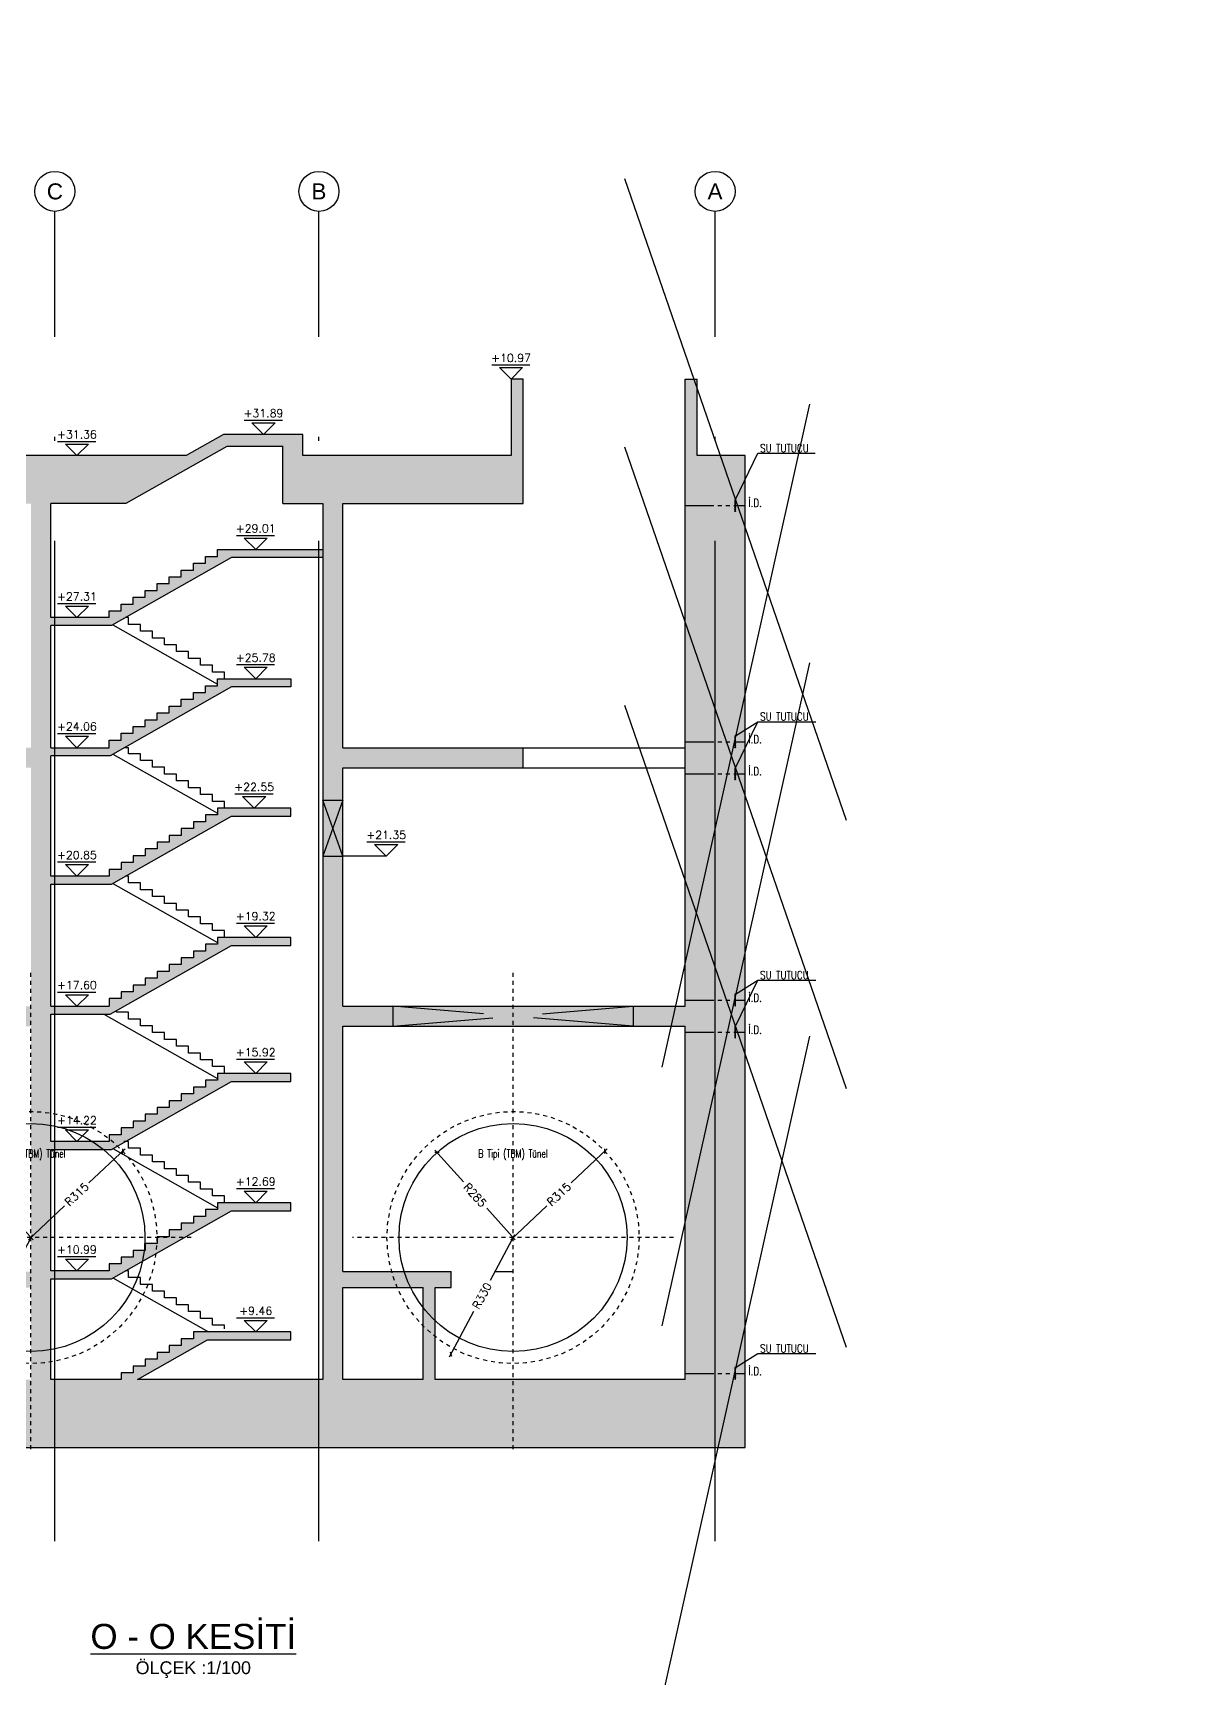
# Model space of a CAD drawing. Header units: millimetres. Extents: x 400382 to 401422, y 4543975 to 4544126.
# Drawn here: x 401392.89 to 401421.64, y 4544016.91 to 4544058.02 of the extents above; entities that cross this region are included whole.
import ezdxf
from ezdxf.enums import TextEntityAlignment as Align

# ---------------------------------------------------------------- set-up
doc = ezdxf.new("R2010")
doc.units = ezdxf.units.MM
for name, pattern in [('ACAD_ISO05W100', [33, 24, -3, 0, -3, 0, -3]), ('AKS', [3, 2.5, -0.25, 0, -0.25]), ('CIZGI', [0.4, 0.25, -0.15]), ('CONTINU', [0]), ('HIDDEN', [0.375, 0.25, -0.125])]:
    doc.linetypes.add(name, pattern=pattern)
for name, color, linetype in [('aks prota', 2, 'AKS'), ('caks prota', 4, 'Continuous'), ('görünüş prota', 4, 'Continuous'), ('iderzi_PROTA', 3, 'Continuous'), ('inşaat derzi prota', 11, 'Continuous'), ('kesik prota', 2, 'CIZGI'), ('kesit prota', 1, 'Continuous'), ('kesit tarama prota', 252, 'Continuous'), ('kot prota', 4, 'Continuous'), ('lkolon prota', 4, 'Continuous'), ('merdiven prota', 2, 'Continuous'), ('not prota', 2, 'Continuous'), ('not yazısı prota', 6, 'Continuous'), ('not çizgisi prota', 4, 'Continuous'), ('PRT-CST-rc_level', 6, 'Continuous'), ('PRT-CST-rc_levermark', 4, 'Continuous'), ('st_s_su tutucu', 2, 'Continuous'), ('st_s_ölçü', 4, 'Continuous'), ('t35 prota', 3, 'Continuous'), ('taks prota', 7, 'Continuous'), ('tplan prota', 7, 'Continuous')]:
    doc.layers.add(name, color=color, linetype=linetype)
doc.styles.add('Arial', font='Arial.ttf')
doc.styles.add('OLCU', font='romanstw.shx')
doc.styles.get("Standard").update_dxf_attribs({"font": 'Arial.ttf'})
doc.styles.add('TAKS', font='Arial Unicode.ttf')
doc.styles.add('TEXT250', font='romanstw.shx', dxfattribs={"width": 0.8, "height": 25})
doc.styles.add('TSIMPLEX', font='romanstw.shx')
doc.dimstyles.new('1-100', dxfattribs={"dimscale": 0.5, "dimtxt": 2, "dimasz": 7.5, "dimexe": 3, "dimexo": 5, "dimgap": 5, "dimtad": 3, "dimdec": 1, "dimlfac": 2, "dimzin": 9, "dimdsep": 46, "dimtxsty": 'Standard', "dimblk": 'OBLIQUE', "dimcen": 0.09, "dimclrd": 3, "dimclre": 3, "dimclrt": 1, "dimadec": 3, "dimazin": 0, "dimtfac": 1, "dimtdec": 1, "dimtofl": 0, "dimtmove": 0, "dimatfit": 3, "dimfxl": 4, "dimtolj": 1, "dimtzin": 0, "dimarcsym": 0})
doc.dimstyles.new('1-50', dxfattribs={"dimtxt": 10, "dimasz": 4, "dimexe": 4, "dimexo": 8, "dimgap": 4, "dimtad": 1, "dimdec": 1, "dimrnd": 0.05, "dimzin": 9, "dimdsep": 46, "dimtxsty": 'OLCU', "dimblk1": 'OBLIQUE', "dimblk2": 'OBLIQUE', "dimsah": 1, "dimcen": 2, "dimdle": 4, "dimclrd": 4, "dimclre": 4, "dimclrt": 3, "dimadec": 1, "dimazin": 0, "dimtfac": 1, "dimtdec": 1, "dimtix": 1, "dimtmove": 2, "dimatfit": 3, "dimldrblk": 'OBLIQUE', "dimfxl": 1, "dimtvp": 1, "dimtolj": 1, "dimtzin": 1, "dimarcsym": 0})

# ---------------------------------------------------------------- blocks, each defined once
blk = doc.blocks.new('_Oblique')
at = {"layer": 'st_s_ölçü', "lineweight": -2}
blk.add_line((-0.5, -0.5), (0.5, 0.5), dxfattribs=at)
blk = doc.blocks.new('*D18')
at = {"layer": 'DEFPOINTS', "color": 0, "transparency": 16777216}
for p in [(-455.8, 109.6), (-265.8, -102.9)]:
    blk.add_point(p, dxfattribs=at)
at = {"layer": 'st_s_ölçü', "color": 4, "lineweight": -2, "transparency": 16777216}
for p, q in [((-461.1, 115.6), (-389.9, 36)), ((-260.5, -108.8), (-331.6, -29.2))]:
    blk.add_line(p, q, dxfattribs=at)
at = {"layer": 'st_s_ölçü', "color": 4, "lineweight": -2, "transparency": 16777216, "xscale": 8, "yscale": 8, "zscale": 8, "rotation": 131.8058995973175}
blk.add_blockref('_Oblique', (-455.8, 109.6), dxfattribs=at)
at = {"layer": 'st_s_ölçü', "color": 3, "transparency": 16777216, "insert": (-360.8, 3.4), "char_height": 20, "attachment_point": 5, "rotation": 311.8059, "style": 'OLCU'}
blk.add_mtext('\\A1;R285', dxfattribs=at)
blk = doc.blocks.new('*D19')
at = {"layer": 'DEFPOINTS', "color": 0, "transparency": 16777216}
for p in [(-36.3, 113), (-265.8, -102.9)]:
    blk.add_point(p, dxfattribs=at)
at = {"layer": 'st_s_ölçü', "color": 4, "lineweight": -2, "transparency": 16777216}
for p, q in [((-30.5, 118.4), (-120.6, 33.7)), ((-271.6, -108.3), (-181.5, -23.6))]:
    blk.add_line(p, q, dxfattribs=at)
at = {"layer": 'st_s_ölçü', "color": 4, "lineweight": -2, "transparency": 16777216, "xscale": 8, "yscale": 8, "zscale": 8, "rotation": 43.24583088137385}
blk.add_blockref('_Oblique', (-36.3, 113), dxfattribs=at)
at = {"layer": 'st_s_ölçü', "color": 3, "transparency": 16777216, "insert": (-151.1, 5.1), "char_height": 20, "attachment_point": 5, "rotation": 43.2458, "style": 'OLCU'}
blk.add_mtext('\\A1;R315', dxfattribs=at)
blk = doc.blocks.new('*D20')
at = {"layer": 'DEFPOINTS', "color": 0, "transparency": 16777216}
for p in [(-265.8, -102.9), (-421, -394.1)]:
    blk.add_point(p, dxfattribs=at)
at = {"layer": 'lkolon prota', "color": 4, "lineweight": -2, "transparency": 16777216}
for p, q in [((-262, -95.8), (-322.9, -209.9)), ((-424.8, -401.1), (-364, -287))]:
    blk.add_line(p, q, dxfattribs=at)
at = {"layer": 'lkolon prota', "color": 4, "lineweight": -2, "transparency": 16777216, "xscale": 8, "yscale": 8, "zscale": 8, "rotation": 241.9351701811658}
blk.add_blockref('_Oblique', (-421, -394.1), dxfattribs=at)
at = {"layer": 'lkolon prota', "color": 3, "transparency": 16777216, "insert": (-343.4, -248.5), "char_height": 20, "attachment_point": 5, "rotation": 61.9352, "style": 'OLCU'}
blk.add_mtext('\\A1;R330', dxfattribs=at)
blk = doc.blocks.new('KOTK5')
at = {"layer": 'PRT-CST-rc_levermark'}
blk.add_line((217, 160), (-213, 160), dxfattribs=at)
blk.add_lwpolyline([(130, 130), (-130, 130), (0, 0)], close=True, dxfattribs=at)
at = {"layer": 'PRT-CST-rc_level', "style": 'OLCU'}
blk.add_attdef('000.00', text='', height=90, dxfattribs=at).set_placement((0, 193), align=Align.CENTER)
blk = doc.blocks.new('D')
at = {"layer": 'st_s_su tutucu', "linetype": 'CONTINU', "ltscale": 0.2}
for p, q in [((-39987.8, 52508.2), (-39992.6, 52508.2)), ((-39992.6, 52508.2), (-39992.6, 52507.4)), ((-39992.6, 52507.4), (-39990.6, 52506.1)), ((-39990.6, 52478.7), (-39991.9, 52478.7)), ((-39991.9, 52478.7), (-39991.9, 52477.7)), ((-39991.9, 52477.7), (-39990.6, 52477.7)), ((-39990.6, 52498.5), (-39991.5, 52498.5)), ((-39991.5, 52498.5), (-39991.5, 52497.9)), ((-39991.5, 52497.9), (-39990.6, 52497.9)), ((-39990.6, 52488.5), (-39991.5, 52488.5)), ((-39991.5, 52488.5), (-39991.5, 52487.9)), ((-39991.5, 52487.9), (-39990.6, 52487.9)), ((-39991.5, 52467.9), (-39991.5, 52468.5)), ((-39991.5, 52468.5), (-39990.6, 52468.5)), ((-39990.6, 52467.9), (-39991.5, 52467.9)), ((-39991.5, 52457.9), (-39991.5, 52458.5)), ((-39991.5, 52458.5), (-39990.6, 52458.5)), ((-39990.6, 52457.9), (-39991.5, 52457.9)), ((-39990.6, 52506.1), (-39990.6, 52498.5)), ((-39990.6, 52497.9), (-39990.6, 52488.5)), ((-39990.6, 52487.9), (-39990.6, 52478.7)), ((-39990.6, 52468.5), (-39990.6, 52477.7)), ((-39990.6, 52458.5), (-39990.6, 52467.9)), ((-39990.6, 52450.3), (-39990.6, 52457.9)), ((-39989.8, 52506.1), (-39987.8, 52507.4)), ((-39989.8, 52498.5), (-39989.8, 52506.1)), ((-39988.9, 52498.5), (-39989.8, 52498.5)), ((-39989.8, 52488.5), (-39989.8, 52497.9)), ((-39989.8, 52497.9), (-39988.9, 52497.9)), ((-39988.9, 52488.5), (-39989.8, 52488.5)), ((-39989.8, 52478.7), (-39989.8, 52487.9)), ((-39989.8, 52487.9), (-39988.9, 52487.9)), ((-39988.5, 52478.7), (-39989.8, 52478.7)), ((-39989.8, 52477.7), (-39988.5, 52477.7)), ((-39989.8, 52477.7), (-39989.8, 52468.5)), ((-39989.8, 52468.5), (-39988.9, 52468.5)), ((-39988.9, 52467.9), (-39989.8, 52467.9)), ((-39989.8, 52467.9), (-39989.8, 52458.5)), ((-39989.8, 52458.5), (-39988.9, 52458.5)), ((-39988.9, 52457.9), (-39989.8, 52457.9)), ((-39989.8, 52457.9), (-39989.8, 52450.3)), ((-39988.9, 52497.9), (-39988.9, 52498.5)), ((-39988.9, 52487.9), (-39988.9, 52488.5)), ((-39988.9, 52468.5), (-39988.9, 52467.9)), ((-39988.9, 52458.5), (-39988.9, 52457.9)), ((-39988.5, 52477.7), (-39988.5, 52478.7)), ((-39987.8, 52507.4), (-39987.8, 52508.2)), ((-39992.6, 52449), (-39990.6, 52450.3)), ((-39992.6, 52448.2), (-39992.6, 52449)), ((-39987.8, 52448.2), (-39992.6, 52448.2)), ((-39989.8, 52450.3), (-39987.8, 52449)), ((-39987.8, 52449), (-39987.8, 52448.2))]:
    blk.add_line(p, q, dxfattribs=at)
blk = doc.blocks.new('A$C127942D9')
at = {"layer": 'aks prota', "ltscale": 2}
blk.add_line((-265.793, -631.684), (-265.793, 559.681), dxfattribs=at)
at = {"layer": 'aks prota'}
blk.add_line((135.187, -102.854), (-666.774, -102.854), dxfattribs=at)
at = {"layer": 'görünüş prota', "color": 6, "linetype": 'CIZGI', "ltscale": 2}
blk.add_circle((-265.793, -102.854), 315, dxfattribs=at)
at = {"layer": 'görünüş prota', "color": 6}
blk.add_circle((-265.793, -102.854), 285, dxfattribs=at)
at = {"layer": 'not prota', "style": 'TEXT250', "width": 0.7}
blk.add_text('B Tipi (TBM) Tünel', height=20, dxfattribs=at).set_placement((-265.793, 106.819), align=Align.MIDDLE_CENTER)
at = {"layer": 'lkolon prota'}
dim = blk.add_radius_dim(center=(-265.793, -102.854), mpoint=(-421.048, -394.051), dimstyle='1-100', dxfattribs=at)
dim.commit()
dim.dimension.update_dxf_attribs({"geometry": '*D20', "text_midpoint": (-343.421, -248.453), "dimtype": 132})
at = {"layer": 'st_s_ölçü'}
for mpoint, picture, middle in [((-455.777, 109.587), '*D18', (-360.785, 3.366)), ((-36.341, 112.962), '*D19', (-151.067, 5.054))]:
    dim = blk.add_radius_dim(center=(-265.793, -102.854), mpoint=mpoint, dimstyle='1-100', dxfattribs=at)
    dim.commit()
    dim.dimension.update_dxf_attribs({"geometry": picture, "text_midpoint": middle, "dimtype": 132})

msp = doc.modelspace()

# ---------------------------------------------------------------- hatches: boundary and pattern name
at = {"layer": 'kesit tarama prota'}
h = msp.add_hatch(color=256, dxfattribs=at)
h.dxf.hatch_style = 1
h.paths.add_polyline_path([(401410.689, 4544022.669), (401410.689, 4544047.459), (401409.489, 4544047.459), (401409.489, 4544049.369), (401409.189, 4544049.369), (401409.189, 4544033.699), (401400.639, 4544033.699), (401400.639, 4544039.659), (401405.139, 4544039.659), (401405.139, 4544040.159), (401400.639, 4544040.159), (401400.639, 4544046.259), (401405.139, 4544046.259), (401405.139, 4544049.369), (401404.839, 4544049.369), (401404.839, 4544047.459), (401399.639, 4544047.459), (401399.639, 4544047.989), (401397.657, 4544047.989), (401396.722, 4544047.459), (401382.789, 4544047.459), (401382.789, 4544022.669)])
h.paths.add_polyline_path([(401395.505, 4544024.369), (401397.252, 4544025.359), (401399.339, 4544025.359), (401399.339, 4544025.559), (401396.899, 4544025.559), (401396.899, 4544025.389), (401396.599, 4544025.389), (401396.599, 4544025.219), (401396.299, 4544025.219), (401396.299, 4544025.049), (401395.999, 4544025.049), (401395.999, 4544024.879), (401395.699, 4544024.879), (401395.699, 4544024.709), (401395.399, 4544024.709), (401395.399, 4544024.539), (401395.099, 4544024.539), (401395.099, 4544024.369), (401393.339, 4544024.369), (401393.339, 4544026.889), (401394.852, 4544026.889), (401397.852, 4544028.589), (401399.339, 4544028.589), (401399.339, 4544028.789), (401397.499, 4544028.789), (401397.499, 4544028.619), (401397.199, 4544028.619), (401397.199, 4544028.449), (401396.899, 4544028.449), (401396.899, 4544028.279), (401396.599, 4544028.279), (401396.599, 4544028.109), (401396.299, 4544028.109), (401396.299, 4544027.939), (401395.999, 4544027.939), (401395.999, 4544027.769), (401395.699, 4544027.769), (401395.699, 4544027.599), (401395.399, 4544027.599), (401395.399, 4544027.429), (401395.099, 4544027.429), (401395.099, 4544027.259), (401394.799, 4544027.259), (401394.799, 4544027.089), (401393.339, 4544027.089), (401393.339, 4544030.119), (401394.852, 4544030.119), (401397.852, 4544031.819), (401399.339, 4544031.819), (401399.339, 4544032.019), (401397.499, 4544032.019), (401397.499, 4544031.849), (401397.199, 4544031.849), (401397.199, 4544031.679), (401396.899, 4544031.679), (401396.899, 4544031.509), (401396.599, 4544031.509), (401396.599, 4544031.339), (401396.299, 4544031.339), (401396.299, 4544031.169), (401395.999, 4544031.169), (401395.999, 4544030.999), (401395.699, 4544030.999), (401395.699, 4544030.829), (401395.399, 4544030.829), (401395.399, 4544030.659), (401395.099, 4544030.659), (401395.099, 4544030.489), (401394.799, 4544030.489), (401394.799, 4544030.319), (401393.339, 4544030.319), (401393.339, 4544033.499), (401394.817, 4544033.499), (401397.852, 4544035.219), (401399.339, 4544035.219), (401399.339, 4544035.419), (401397.499, 4544035.419), (401397.499, 4544035.249), (401397.199, 4544035.249), (401397.199, 4544035.079), (401396.899, 4544035.079), (401396.899, 4544034.909), (401396.599, 4544034.909), (401396.599, 4544034.739), (401396.299, 4544034.739), (401396.299, 4544034.569), (401395.999, 4544034.569), (401395.999, 4544034.399), (401395.699, 4544034.399), (401395.699, 4544034.229), (401395.399, 4544034.229), (401395.399, 4544034.059), (401395.099, 4544034.059), (401395.099, 4544033.889), (401394.799, 4544033.889), (401394.799, 4544033.699), (401393.339, 4544033.699), (401393.339, 4544036.749), (401394.852, 4544036.749), (401397.852, 4544038.449), (401399.339, 4544038.449), (401399.339, 4544038.649), (401397.499, 4544038.649), (401397.499, 4544038.479), (401397.199, 4544038.479), (401397.199, 4544038.309), (401396.899, 4544038.309), (401396.899, 4544038.139), (401396.599, 4544038.139), (401396.599, 4544037.969), (401396.299, 4544037.969), (401396.299, 4544037.799), (401395.999, 4544037.799), (401395.999, 4544037.629), (401395.699, 4544037.629), (401395.699, 4544037.459), (401395.399, 4544037.459), (401395.399, 4544037.289), (401395.099, 4544037.289), (401395.099, 4544037.119), (401394.799, 4544037.119), (401394.799, 4544036.949), (401393.339, 4544036.949), (401393.339, 4544039.959), (401394.817, 4544039.959), (401397.852, 4544041.679), (401399.339, 4544041.679), (401399.339, 4544041.879), (401397.499, 4544041.879), (401397.499, 4544041.709), (401397.199, 4544041.709), (401397.199, 4544041.539), (401396.899, 4544041.539), (401396.899, 4544041.369), (401396.599, 4544041.369), (401396.599, 4544041.199), (401396.299, 4544041.199), (401396.299, 4544041.029), (401395.999, 4544041.029), (401395.999, 4544040.859), (401395.699, 4544040.859), (401395.699, 4544040.689), (401395.399, 4544040.689), (401395.399, 4544040.519), (401395.099, 4544040.519), (401395.099, 4544040.349), (401394.799, 4544040.349), (401394.799, 4544040.159), (401393.339, 4544040.159), (401393.339, 4544043.209), (401394.852, 4544043.209), (401397.852, 4544044.909), (401400.139, 4544044.909), (401400.139, 4544045.109), (401397.499, 4544045.109), (401397.499, 4544044.939), (401397.199, 4544044.939), (401397.199, 4544044.769), (401396.899, 4544044.769), (401396.899, 4544044.599), (401396.599, 4544044.599), (401396.599, 4544044.429), (401396.299, 4544044.429), (401396.299, 4544044.259), (401395.999, 4544044.259), (401395.999, 4544044.089), (401395.699, 4544044.089), (401395.699, 4544043.919), (401395.399, 4544043.919), (401395.399, 4544043.749), (401395.099, 4544043.749), (401395.099, 4544043.579), (401394.799, 4544043.579), (401394.799, 4544043.409), (401393.339, 4544043.409), (401393.339, 4544046.259), (401395.213, 4544046.259), (401397.737, 4544047.689), (401399.139, 4544047.689), (401399.139, 4544046.259), (401400.139, 4544046.259), (401400.139, 4544024.369)], flags=16)
h.paths.add_polyline_path([(401400.639, 4544024.369), (401400.639, 4544026.669), (401402.639, 4544026.669), (401402.639, 4544024.369)], flags=16)
h.paths.add_polyline_path([(401402.939, 4544024.369), (401402.939, 4544026.669), (401403.339, 4544026.669), (401403.339, 4544027.069), (401400.639, 4544027.069), (401400.639, 4544033.199), (401409.189, 4544033.199), (401409.189, 4544024.369)], flags=16)
h.paths.add_polyline_path([(401392.839, 4544024.369), (401390.839, 4544024.369), (401390.839, 4544026.669), (401392.839, 4544026.669)], flags=16)
h.paths.add_polyline_path([(401392.839, 4544027.069), (401390.139, 4544027.069), (401390.139, 4544026.669), (401390.539, 4544026.669), (401390.539, 4544024.369), (401384.289, 4544024.369), (401384.289, 4544033.199), (401392.839, 4544033.199)], flags=16)
h.paths.add_polyline_path([(401392.839, 4544033.699), (401384.289, 4544033.699), (401384.289, 4544039.659), (401392.839, 4544039.659)], flags=16)
h.paths.add_polyline_path([(401392.839, 4544040.159), (401384.289, 4544040.159), (401384.289, 4544046.259), (401392.839, 4544046.259)], flags=16)

# ---------------------------------------------------------------- linework, layer by layer
at = {"layer": 'aks prota', "ltscale": 10}
for p, q in [((401393.439, 4544020.33), (401393.439, 4544053.561)), ((401400.039, 4544020.33), (401400.039, 4544053.561)), ((401409.939, 4544020.33), (401409.939, 4544053.561))]:
    msp.add_line(p, q, dxfattribs=at)
at = {"layer": 'caks prota', "ltscale": 0.05}
for centre in [(401393.439, 4544054.061), (401400.039, 4544054.061), (401409.939, 4544054.061)]:
    msp.add_circle(centre, 0.5, dxfattribs=at)
at = {"layer": 'görünüş prota'}
for points in [[(401394.889, 4544043.23), (401397.499, 4544041.751)], [(401397.679, 4544041.879), (401397.679, 4544042.049), (401397.379, 4544042.049), (401397.379, 4544042.219), (401397.079, 4544042.219), (401397.079, 4544042.389), (401396.779, 4544042.389), (401396.779, 4544042.559), (401396.479, 4544042.559), (401396.479, 4544042.729), (401396.179, 4544042.729), (401396.179, 4544042.899), (401395.879, 4544042.899), (401395.879, 4544043.069), (401395.579, 4544043.069), (401395.579, 4544043.239), (401395.279, 4544043.239), (401395.279, 4544043.409), (401395.205, 4544043.409)], [(401394.889, 4544040), (401397.499, 4544038.521)], [(401397.679, 4544038.649), (401397.679, 4544038.819), (401397.379, 4544038.819), (401397.379, 4544038.989), (401397.079, 4544038.989), (401397.079, 4544039.159), (401396.779, 4544039.159), (401396.779, 4544039.329), (401396.479, 4544039.329), (401396.479, 4544039.499), (401396.179, 4544039.499), (401396.179, 4544039.669), (401395.879, 4544039.669), (401395.879, 4544039.839), (401395.579, 4544039.839), (401395.579, 4544040.009), (401395.279, 4544040.009), (401395.279, 4544040.159), (401395.17, 4544040.159)], [(401405.139, 4544040.159), (401409.189, 4544040.159)], [(401405.132, 4544039.659), (401409.189, 4544039.659)], [(401394.889, 4544036.77), (401397.499, 4544035.291)], [(401397.679, 4544035.419), (401397.679, 4544035.589), (401397.379, 4544035.589), (401397.379, 4544035.759), (401397.079, 4544035.759), (401397.079, 4544035.929), (401396.779, 4544035.929), (401396.779, 4544036.099), (401396.479, 4544036.099), (401396.479, 4544036.269), (401396.179, 4544036.269), (401396.179, 4544036.439), (401395.879, 4544036.439), (401395.879, 4544036.609), (401395.579, 4544036.609), (401395.579, 4544036.779), (401395.279, 4544036.779), (401395.279, 4544036.949), (401395.205, 4544036.949)], [(401394.662, 4544033.499), (401397.499, 4544031.891)], [(401397.679, 4544032.019), (401397.679, 4544032.189), (401397.379, 4544032.189), (401397.379, 4544032.359), (401397.079, 4544032.359), (401397.079, 4544032.529), (401396.779, 4544032.529), (401396.779, 4544032.699), (401396.479, 4544032.699), (401396.479, 4544032.869), (401396.179, 4544032.869), (401396.179, 4544033.039), (401395.879, 4544033.039), (401395.879, 4544033.209), (401395.579, 4544033.209), (401395.579, 4544033.379), (401395.279, 4544033.379), (401395.279, 4544033.549), (401394.979, 4544033.549), (401394.979, 4544033.591)], [(401394.889, 4544030.14), (401397.499, 4544028.661)], [(401397.679, 4544028.789), (401397.679, 4544028.959), (401397.379, 4544028.959), (401397.379, 4544029.129), (401397.079, 4544029.129), (401397.079, 4544029.299), (401396.779, 4544029.299), (401396.779, 4544029.469), (401396.479, 4544029.469), (401396.479, 4544029.639), (401396.179, 4544029.639), (401396.179, 4544029.809), (401395.879, 4544029.809), (401395.879, 4544029.979), (401395.579, 4544029.979), (401395.579, 4544030.149), (401395.279, 4544030.149), (401395.279, 4544030.319), (401395.162, 4544030.319)], [(401394.889, 4544026.91), (401397.274, 4544025.559)], [(401397.679, 4544025.639), (401397.679, 4544025.729), (401397.379, 4544025.729), (401397.379, 4544025.899), (401397.079, 4544025.899), (401397.079, 4544026.069), (401396.779, 4544026.069), (401396.779, 4544026.239), (401396.479, 4544026.239), (401396.479, 4544026.409), (401396.179, 4544026.409), (401396.179, 4544026.579), (401395.879, 4544026.579), (401395.879, 4544026.749), (401395.579, 4544026.749), (401395.579, 4544026.919), (401395.279, 4544026.919), (401395.279, 4544027.089), (401395.205, 4544027.089)]]:
    msp.add_lwpolyline(points, dxfattribs=at)
at = {"layer": 'iderzi_PROTA'}
msp.add_line((401404.436, 4544027.069), (401404.889, 4544027.069), dxfattribs=at)
at = {"layer": 'inşaat derzi prota', "linetype": 'ACAD_ISO05W100', "ltscale": 0.03}
for points in [[(401409.189, 4544046.215), (401410.689, 4544046.215)], [(401409.189, 4544040.309), (401410.689, 4544040.309)], [(401409.189, 4544039.509), (401410.689, 4544039.509)], [(401409.189, 4544033.849), (401410.689, 4544033.849)], [(401409.189, 4544033.049), (401410.689, 4544033.049)], [(401409.189, 4544024.519), (401410.689, 4544024.519)]]:
    msp.add_lwpolyline(points, dxfattribs=at)
at = {"layer": 'kesik prota', "ltscale": 10}
msp.add_lwpolyline([(401400.139, 4544038.849), (401400.639, 4544038.849), (401400.139, 4544037.449), (401400.639, 4544037.449), (401400.139, 4544038.849)], dxfattribs=at)
at = {"layer": 'kesit prota', "color": 1}
for p, q in [((401409.189, 4544033.699), (401409.189, 4544049.369)), ((401409.189, 4544049.369), (401409.489, 4544049.369)), ((401393.339, 4544043.409), (401393.339, 4544046.259)), ((401399.139, 4544046.259), (401400.139, 4544046.259)), ((401393.339, 4544040.159), (401393.339, 4544043.209)), ((401393.339, 4544040.159), (401394.799, 4544040.159)), ((401393.339, 4544036.949), (401393.339, 4544039.959)), ((401400.639, 4544040.159), (401405.139, 4544040.159)), ((401405.139, 4544039.659), (401405.139, 4544040.159)), ((401400.639, 4544033.699), (401400.639, 4544039.659)), ((401400.639, 4544039.659), (401405.139, 4544039.659)), ((401393.339, 4544033.699), (401393.339, 4544036.749)), ((401393.339, 4544033.699), (401394.799, 4544033.699)), ((401400.639, 4544033.699), (401409.189, 4544033.699)), ((401393.339, 4544030.319), (401393.339, 4544033.499)), ((401400.639, 4544027.069), (401400.639, 4544033.199)), ((401400.639, 4544033.199), (401409.189, 4544033.199)), ((401409.189, 4544024.369), (401409.189, 4544033.199)), ((401393.339, 4544027.089), (401393.339, 4544030.119)), ((401400.639, 4544027.069), (401403.339, 4544027.069)), ((401403.339, 4544026.669), (401403.339, 4544027.069)), ((401400.639, 4544024.369), (401400.639, 4544026.669)), ((401400.639, 4544026.669), (401402.639, 4544026.669)), ((401402.639, 4544024.369), (401402.639, 4544026.669)), ((401402.939, 4544026.669), (401403.339, 4544026.669)), ((401402.939, 4544024.369), (401402.939, 4544026.669)), ((401402.639, 4544024.369), (401400.639, 4544024.369)), ((401409.189, 4544024.369), (401402.939, 4544024.369))]:
    msp.add_line(p, q, dxfattribs=at)
for points in [[(401400.639, 4544040.159), (401400.639, 4544046.259), (401405.139, 4544046.259), (401405.139, 4544049.369), (401404.839, 4544049.369), (401404.839, 4544047.459), (401399.639, 4544047.459), (401399.639, 4544047.989), (401397.657, 4544047.989), (401396.722, 4544047.459), (401382.789, 4544047.459), (401382.789, 4544022.669), (401410.689, 4544022.669), (401410.689, 4544047.459), (401409.489, 4544047.459), (401409.489, 4544049.369)], [(401399.146, 4544047.689), (401397.737, 4544047.689), (401395.213, 4544046.259), (401393.339, 4544046.259)], [(401399.139, 4544046.259), (401399.139, 4544047.689)], [(401400.139, 4544046.259), (401400.139, 4544024.369), (401395.505, 4544024.369), (401397.252, 4544025.359), (401399.339, 4544025.359), (401399.339, 4544025.559), (401396.899, 4544025.559), (401396.899, 4544025.389), (401396.599, 4544025.389), (401396.599, 4544025.219), (401396.299, 4544025.219), (401396.299, 4544025.049), (401395.999, 4544025.049), (401395.999, 4544024.879), (401395.699, 4544024.879), (401395.699, 4544024.709), (401395.399, 4544024.709), (401395.399, 4544024.539), (401395.099, 4544024.539), (401395.099, 4544024.369), (401393.339, 4544024.369), (401393.339, 4544026.889)], [(401394.799, 4544043.409), (401394.799, 4544043.579), (401395.099, 4544043.579), (401395.099, 4544043.749), (401395.399, 4544043.749), (401395.399, 4544043.919), (401395.699, 4544043.919), (401395.699, 4544044.089), (401395.999, 4544044.089), (401395.999, 4544044.259), (401396.299, 4544044.259), (401396.299, 4544044.429), (401396.599, 4544044.429), (401396.599, 4544044.599), (401396.899, 4544044.599), (401396.899, 4544044.769), (401397.199, 4544044.769), (401397.199, 4544044.939), (401397.499, 4544044.939), (401397.499, 4544045.109), (401400.139, 4544045.109), (401400.139, 4544044.909), (401397.852, 4544044.909), (401394.852, 4544043.209), (401393.339, 4544043.209)], [(401394.799, 4544043.409), (401393.339, 4544043.409)], [(401394.799, 4544040.159), (401394.799, 4544040.349), (401395.099, 4544040.349), (401395.099, 4544040.519), (401395.399, 4544040.519), (401395.399, 4544040.689), (401395.699, 4544040.689), (401395.699, 4544040.859), (401395.999, 4544040.859), (401395.999, 4544041.029), (401396.299, 4544041.029), (401396.299, 4544041.199), (401396.599, 4544041.199), (401396.599, 4544041.369), (401396.899, 4544041.369), (401396.899, 4544041.539), (401397.199, 4544041.539), (401397.199, 4544041.709), (401397.499, 4544041.709), (401397.499, 4544041.879), (401399.339, 4544041.879), (401399.339, 4544041.679), (401397.852, 4544041.679), (401394.817, 4544039.959), (401393.339, 4544039.959)], [(401393.339, 4544036.749), (401394.852, 4544036.749), (401397.852, 4544038.449), (401399.339, 4544038.449), (401399.339, 4544038.649), (401397.499, 4544038.649), (401397.499, 4544038.479), (401397.199, 4544038.479), (401397.199, 4544038.309), (401396.899, 4544038.309), (401396.899, 4544038.139), (401396.599, 4544038.139), (401396.599, 4544037.969), (401396.299, 4544037.969), (401396.299, 4544037.799), (401395.999, 4544037.799), (401395.999, 4544037.629), (401395.699, 4544037.629), (401395.699, 4544037.459), (401395.399, 4544037.459), (401395.399, 4544037.289), (401395.099, 4544037.289), (401395.099, 4544037.119), (401394.799, 4544037.119), (401394.799, 4544036.949), (401393.339, 4544036.949)], [(401393.339, 4544033.499), (401394.817, 4544033.499), (401397.852, 4544035.219), (401399.339, 4544035.219), (401399.339, 4544035.419), (401397.499, 4544035.419), (401397.499, 4544035.249), (401397.199, 4544035.249), (401397.199, 4544035.079), (401396.899, 4544035.079), (401396.899, 4544034.909), (401396.599, 4544034.909), (401396.599, 4544034.739), (401396.299, 4544034.739), (401396.299, 4544034.569), (401395.999, 4544034.569), (401395.999, 4544034.399), (401395.699, 4544034.399), (401395.699, 4544034.229), (401395.399, 4544034.229), (401395.399, 4544034.059), (401395.099, 4544034.059), (401395.099, 4544033.889), (401394.799, 4544033.889), (401394.799, 4544033.699)], [(401393.339, 4544030.119), (401394.852, 4544030.119), (401397.852, 4544031.819), (401399.339, 4544031.819), (401399.339, 4544032.019), (401397.499, 4544032.019), (401397.499, 4544031.849), (401397.199, 4544031.849), (401397.199, 4544031.679), (401396.899, 4544031.679), (401396.899, 4544031.509), (401396.599, 4544031.509), (401396.599, 4544031.339), (401396.299, 4544031.339), (401396.299, 4544031.169), (401395.999, 4544031.169), (401395.999, 4544030.999), (401395.699, 4544030.999), (401395.699, 4544030.829), (401395.399, 4544030.829), (401395.399, 4544030.659), (401395.099, 4544030.659), (401395.099, 4544030.489), (401394.799, 4544030.489), (401394.799, 4544030.319), (401393.339, 4544030.319)], [(401393.339, 4544026.889), (401394.852, 4544026.889), (401397.852, 4544028.589), (401399.339, 4544028.589), (401399.339, 4544028.789), (401397.499, 4544028.789), (401397.499, 4544028.619), (401397.199, 4544028.619), (401397.199, 4544028.449), (401396.899, 4544028.449), (401396.899, 4544028.279), (401396.599, 4544028.279), (401396.599, 4544028.109), (401396.299, 4544028.109), (401396.299, 4544027.939), (401395.999, 4544027.939), (401395.999, 4544027.769), (401395.699, 4544027.769), (401395.699, 4544027.599), (401395.399, 4544027.599), (401395.399, 4544027.429), (401395.099, 4544027.429), (401395.099, 4544027.259), (401394.799, 4544027.259), (401394.799, 4544027.089), (401393.339, 4544027.089)]]:
    msp.add_lwpolyline(points, dxfattribs=at)
at = {"layer": 'kot prota', "linetype": 'CONTINU', "ltscale": 0.1}
msp.add_lwpolyline([(401401.719, 4544037.449), (401400.639, 4544037.449)], dxfattribs=at)
at = {"layer": 'merdiven prota', "linetype": 'HIDDEN', "ltscale": 10}
msp.add_lwpolyline([(401407.889, 4544033.699), (401407.889, 4544033.199), (401401.889, 4544033.699), (401401.889, 4544033.199), (401407.889, 4544033.699)], dxfattribs=at)

# ---------------------------------------------------------------- block references
at = {"layer": 'aks prota', "ltscale": 10, "xscale": 0.01, "yscale": 0.01, "zscale": 0.01}
for p in [(401395.497, 4544028.948), (401407.547, 4544028.948)]:
    msp.add_blockref('A$C127942D9', p, dxfattribs=at)
at = {"layer": 'kot prota', "linetype": 'CONTINU', "ltscale": 0.1}
ref = msp.add_blockref('KOTK5', (401404.839, 4544049.369), dxfattribs=dict(at, xscale=-0.002222222222222222, yscale=0.002222222222222222, zscale=0.002222222222222222, rotation=359.9999999999036))
ref.add_attrib('000.00', '+10.97', dxfattribs={"layer": 'PRT-CST-rc_level', "height": 0.2, "style": 'OLCU'}).set_placement((401404.839, 4544049.798), align=Align.CENTER)
ref = msp.add_blockref('KOTK5', (401398.652, 4544047.989), dxfattribs=dict(at, xscale=-0.002222222222222222, yscale=0.002222222222222222, zscale=0.002222222222222222, rotation=359.9999999999036))
ref.add_attrib('000.00', '+31.89', dxfattribs={"layer": 'PRT-CST-rc_level', "height": 0.2, "style": 'OLCU'}).set_placement((401398.652, 4544048.418), align=Align.CENTER)
ref = msp.add_blockref('KOTK5', (401393.989, 4544047.459), dxfattribs=dict(at, xscale=-0.002222222222222222, yscale=0.002222222222222222, zscale=0.002222222222222222, rotation=359.9999999999036))
ref.add_attrib('000.00', '+31.36', dxfattribs={"layer": 'PRT-CST-rc_level', "height": 0.2, "style": 'OLCU'}).set_placement((401393.989, 4544047.888), align=Align.CENTER)
ref = msp.add_blockref('KOTK5', (401398.458, 4544045.109), dxfattribs=dict(at, xscale=-0.002222222222222222, yscale=0.002222222222222222, zscale=0.002222222222222222, rotation=359.9999999999036))
ref.add_attrib('000.00', '+29.01', dxfattribs={"layer": 'PRT-CST-rc_level', "height": 0.2, "style": 'OLCU'}).set_placement((401398.458, 4544045.538), align=Align.CENTER)
ref = msp.add_blockref('KOTK5', (401393.989, 4544043.409), dxfattribs=dict(at, xscale=-0.002222222222222222, yscale=0.002222222222222222, zscale=0.002222222222222222, rotation=359.9999999999036))
ref.add_attrib('000.00', '+27.31', dxfattribs={"layer": 'PRT-CST-rc_level', "height": 0.2, "style": 'OLCU'}).set_placement((401393.989, 4544043.838), align=Align.CENTER)
ref = msp.add_blockref('KOTK5', (401398.458, 4544041.879), dxfattribs=dict(at, xscale=-0.002222222222222222, yscale=0.002222222222222222, zscale=0.002222222222222222, rotation=359.9999999999036))
ref.add_attrib('000.00', '+25.78', dxfattribs={"layer": 'PRT-CST-rc_level', "height": 0.2, "style": 'OLCU'}).set_placement((401398.458, 4544042.308), align=Align.CENTER)
ref = msp.add_blockref('KOTK5', (401393.989, 4544040.159), dxfattribs=dict(at, xscale=-0.002222222222222222, yscale=0.002222222222222222, zscale=0.002222222222222222, rotation=359.9999999999036))
ref.add_attrib('000.00', '+24.06', dxfattribs={"layer": 'PRT-CST-rc_level', "height": 0.2, "style": 'OLCU'}).set_placement((401393.989, 4544040.588), align=Align.CENTER)
ref = msp.add_blockref('KOTK5', (401398.419, 4544038.649), dxfattribs=dict(at, xscale=-0.002222222222222222, yscale=0.002222222222222222, zscale=0.002222222222222222, rotation=359.9999999999036))
ref.add_attrib('000.00', '+22.55', dxfattribs={"layer": 'PRT-CST-rc_level', "height": 0.2, "style": 'OLCU'}).set_placement((401398.419, 4544039.078), align=Align.CENTER)
ref = msp.add_blockref('KOTK5', (401401.719, 4544037.449), dxfattribs=dict(at, xscale=-0.002222222222222222, yscale=0.002222222222222222, zscale=0.002222222222222222, rotation=359.9999999999036))
ref.add_attrib('000.00', '+21.35', dxfattribs={"layer": 'PRT-CST-rc_level', "height": 0.2, "style": 'OLCU'}).set_placement((401401.719, 4544037.878), align=Align.CENTER)
ref = msp.add_blockref('KOTK5', (401393.989, 4544036.949), dxfattribs=dict(at, xscale=-0.002222222222222222, yscale=0.002222222222222222, zscale=0.002222222222222222, rotation=359.9999999999036))
ref.add_attrib('000.00', '+20.85', dxfattribs={"layer": 'PRT-CST-rc_level', "height": 0.2, "style": 'OLCU'}).set_placement((401393.989, 4544037.378), align=Align.CENTER)
ref = msp.add_blockref('KOTK5', (401398.458, 4544035.419), dxfattribs=dict(at, xscale=-0.002222222222222222, yscale=0.002222222222222222, zscale=0.002222222222222222, rotation=359.9999999999036))
ref.add_attrib('000.00', '+19.32', dxfattribs={"layer": 'PRT-CST-rc_level', "height": 0.2, "style": 'OLCU'}).set_placement((401398.458, 4544035.848), align=Align.CENTER)
ref = msp.add_blockref('KOTK5', (401393.989, 4544033.699), dxfattribs=dict(at, xscale=-0.002222222222222222, yscale=0.002222222222222222, zscale=0.002222222222222222, rotation=359.9999999999036))
ref.add_attrib('000.00', '+17.60', dxfattribs={"layer": 'PRT-CST-rc_level', "height": 0.2, "style": 'OLCU'}).set_placement((401393.989, 4544034.128), align=Align.CENTER)
ref = msp.add_blockref('KOTK5', (401398.458, 4544032.019), dxfattribs=dict(at, xscale=-0.002222222222222222, yscale=0.002222222222222222, zscale=0.002222222222222222, rotation=359.9999999999036))
ref.add_attrib('000.00', '+15.92', dxfattribs={"layer": 'PRT-CST-rc_level', "height": 0.2, "style": 'OLCU'}).set_placement((401398.458, 4544032.448), align=Align.CENTER)
ref = msp.add_blockref('KOTK5', (401393.989, 4544030.319), dxfattribs=dict(at, xscale=-0.002222222222222222, yscale=0.002222222222222222, zscale=0.002222222222222222, rotation=359.9999999999036))
ref.add_attrib('000.00', '+14.22', dxfattribs={"layer": 'PRT-CST-rc_level', "height": 0.2, "style": 'OLCU'}).set_placement((401393.989, 4544030.748), align=Align.CENTER)
ref = msp.add_blockref('KOTK5', (401398.458, 4544028.789), dxfattribs=dict(at, xscale=-0.002222222222222222, yscale=0.002222222222222222, zscale=0.002222222222222222, rotation=359.9999999999036))
ref.add_attrib('000.00', '+12.69', dxfattribs={"layer": 'PRT-CST-rc_level', "height": 0.2, "style": 'OLCU'}).set_placement((401398.458, 4544029.218), align=Align.CENTER)
ref = msp.add_blockref('KOTK5', (401393.989, 4544027.089), dxfattribs=dict(at, xscale=-0.002222222222222222, yscale=0.002222222222222222, zscale=0.002222222222222222, rotation=359.9999999999036))
ref.add_attrib('000.00', '+10.99', dxfattribs={"layer": 'PRT-CST-rc_level', "height": 0.2, "style": 'OLCU'}).set_placement((401393.989, 4544027.518), align=Align.CENTER)
ref = msp.add_blockref('KOTK5', (401398.458, 4544025.559), dxfattribs=dict(at, xscale=-0.002222222222222222, yscale=0.002222222222222222, zscale=0.002222222222222222, rotation=359.9999999999036))
ref.add_attrib('000.00', '+9.46', dxfattribs={"layer": 'PRT-CST-rc_level', "height": 0.2, "style": 'OLCU'}).set_placement((401398.458, 4544025.988), align=Align.CENTER)
at = {"layer": 'st_s_ölçü', "xscale": -0.004999999999999998, "yscale": 0.004999999999999998, "zscale": 0.004999999999999998, "rotation": 180}
for p in [(401610.391, 4544308.606), (401610.391, 4544302.7), (401610.391, 4544301.9), (401610.391, 4544296.24), (401610.391, 4544295.44), (401610.391, 4544286.91)]:
    msp.add_blockref('D', p, dxfattribs=at)

# ---------------------------------------------------------------- texts
at = {"layer": 'not yazısı prota', "ltscale": 0.05, "style": 'TSIMPLEX', "width": 0.8}
for s, p in [('SU TUTUCU', (401411.065, 4544047.542)), ('İ.D.', (401410.772, 4544046.176)), ('SU TUTUCU', (401411.065, 4544040.837)), ('İ.D.', (401410.772, 4544040.271)), ('İ.D.', (401410.772, 4544039.471)), ('SU TUTUCU', (401411.065, 4544034.377)), ('İ.D.', (401410.772, 4544033.811)), ('İ.D.', (401410.772, 4544033.011)), ('SU TUTUCU', (401411.065, 4544025.047)), ('İ.D.', (401410.772, 4544024.481))]:
    msp.add_text(s, height=0.2, dxfattribs=at).set_placement(p)
at = {"layer": 't35 prota', "style": 'Arial'}
msp.add_text('ÖLÇEK :1/100', height=0.32, rotation=0.0118, dxfattribs=at).set_placement((401396.898, 4544017.155), align=Align.MIDDLE)
at = {"layer": 'taks prota', "style": 'TAKS'}
for s, p in [('C', (401393.439, 4544054.061)), ('B', (401400.039, 4544054.061)), ('A', (401409.939, 4544054.061))]:
    msp.add_text(s, height=0.4, rotation=359.5052, dxfattribs=at).set_placement(p, align=Align.MIDDLE_CENTER)
at = {"layer": 'tplan prota', "style": 'Arial'}
msp.add_text('%%UO - O KESİTİ', height=0.625, rotation=0.0118, dxfattribs=at).set_placement((401396.898, 4544018.03), align=Align.MIDDLE)

# ---------------------------------------------------------------- leaders
at = {"layer": 'not çizgisi prota'}
for points in [[(401410.445, 4544046.365), (401411.004, 4544047.515), (401412.442, 4544047.515)], [(401410.445, 4544039.659), (401411.004, 4544040.809), (401412.442, 4544040.809)], [(401410.452, 4544040.458), (401411.004, 4544040.809), (401412.454, 4544040.809)], [(401410.445, 4544033.199), (401411.004, 4544034.349), (401412.442, 4544034.349)], [(401410.452, 4544033.998), (401411.004, 4544034.349), (401412.454, 4544034.349)], [(401410.452, 4544024.668), (401411.004, 4544025.019), (401412.454, 4544025.019)]]:
    msp.add_leader(points, dimstyle='1-50', override={"dimasz": 12, "dimgap": 4, "dimtad": 0}, dxfattribs=at)

doc.saveas('drawing.dxf')
